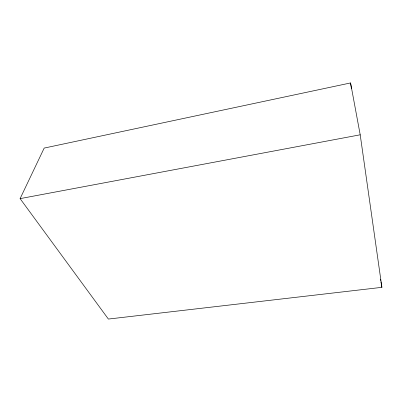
<?xml version="1.0" encoding="UTF-8"?>
<svg xmlns="http://www.w3.org/2000/svg" width="402" height="402" viewBox="0 0 402 402"><rect width="100%" height="100%" fill="white"/><g stroke="black" fill="none" stroke-linecap="round" stroke-linejoin="round"><path stroke-width="0.6" d="M20.1 198.628L44.18 148.082L350.569 82.943L360.207 134.801L381.9 287.34L108.379 319.057L20.1 198.628L360.207 134.801M380.498 279.34L380.714 280.571M380.93 281.802L381.9 287.34M350.569 82.943L351.378 88.505"/></g></svg>
